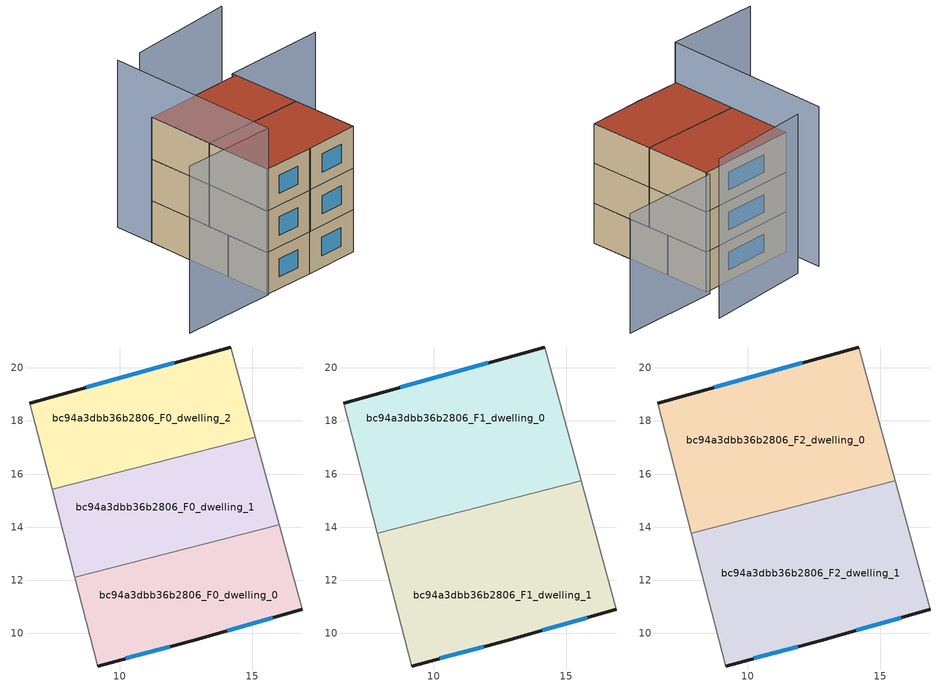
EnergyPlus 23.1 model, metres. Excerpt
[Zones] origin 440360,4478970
bc94a3dbb36b2806_F0_dwelling_0
 floor ground (EU_floor_Construction): 16.01,14.1 16.88,10.91 12.95,9.79 9.17,8.77 8.31,12.11 z0
 wall outside (EU_wall_Construction): 9.17,8.77 12.95,9.79 16.88,10.91 z0:3
 wall to bc94a3dbb36b2806_F0_dwelling_1 (EU_wall_Construction): 16.01,14.1 8.31,12.11 z0:3
 wall adiabatic (EU_wall_Construction): 16.88,10.91 16.01,14.1 / 8.31,12.11 9.17,8.77 z0:3
 window (EU_Window_Construction): 14.05,10.1 15.77,10.59 / 10.23,9.06 11.89,9.5 z0.84:2.16
bc94a3dbb36b2806_F0_dwelling_1
 floor ground (EU_floor_Construction): 15.11,17.39 16.01,14.1 8.31,12.11 7.46,15.42 z0
 wall adiabatic (EU_wall_Construction): 16.01,14.1 15.11,17.39 / 7.46,15.42 8.31,12.11 z0:3
 wall to bc94a3dbb36b2806_F0_dwelling_2 (EU_wall_Construction): 15.11,17.39 7.46,15.42 z0:3
bc94a3dbb36b2806_F0_dwelling_2
 floor ground (EU_floor_Construction): 14.18,20.79 15.11,17.39 7.46,15.42 6.62,18.67 z0
 wall outside (EU_wall_Construction): 14.18,20.79 6.62,18.67 z0:3
 wall adiabatic (EU_wall_Construction): 15.11,17.39 14.18,20.79 / 6.62,18.67 7.46,15.42 z0:3
 window (EU_Window_Construction): 12.06,20.19 8.74,19.27 z0.84:2.16
bc94a3dbb36b2806_F1_dwelling_0
 floor to bc94a3dbb36b2806_F0_dwelling_2 (EU_floor_Construction): 14.18,20.79 15.11,17.39 7.46,15.42 6.62,18.67 z3
 floor to bc94a3dbb36b2806_F0_dwelling_1 (EU_floor_Construction): 15.11,17.39 15.56,15.74 7.88,13.76 7.46,15.42 z3
 wall outside (EU_wall_Construction): 14.18,20.79 6.62,18.67 z3:6
 wall adiabatic (EU_wall_Construction): 15.56,15.74 14.18,20.79 / 6.62,18.67 7.88,13.76 z3:6
 wall to bc94a3dbb36b2806_F1_dwelling_1 (EU_wall_Construction): 7.88,13.76 15.56,15.74 z3:6
 window (EU_Window_Construction): 12.06,20.19 8.74,19.27 z3.84:5.16
bc94a3dbb36b2806_F1_dwelling_1
 floor to bc94a3dbb36b2806_F0_dwelling_0 (EU_floor_Construction): 16,14.1 16.88,10.91 13,9.8 12.95,9.79 9.17,8.77 8.31,12.11 z3
 floor to bc94a3dbb36b2806_F0_dwelling_1 (EU_floor_Construction): 15.56,15.74 16,14.1 8.31,12.11 7.88,13.76 z3
 wall outside (EU_wall_Construction): 9.17,8.77 12.95,9.79 13,9.8 16.88,10.91 z3:6
 wall adiabatic (EU_wall_Construction): 16.88,10.91 15.56,15.74 / 7.88,13.76 9.17,8.77 z3:6
 window (EU_Window_Construction): 14.09,10.11 15.79,10.6 / 10.23,9.06 11.89,9.5 z3.84:5.16
bc94a3dbb36b2806_F2_dwelling_0
 floor to bc94a3dbb36b2806_F1_dwelling_0 (EU_floor_Construction): 14.18,20.79 15.56,15.74 7.88,13.76 6.62,18.67 z6
 wall outside (EU_wall_Construction): 14.18,20.79 6.62,18.67 z6:9
 wall adiabatic (EU_wall_Construction): 15.56,15.74 14.18,20.79 / 6.62,18.67 7.88,13.76 z6:9
 wall to bc94a3dbb36b2806_F2_dwelling_1 (EU_wall_Construction): 7.88,13.76 15.56,15.74 z6:9
 window (EU_Window_Construction): 12.06,20.19 8.74,19.27 z6.84:8.16
 roof outside (EU_roof_Construction): 15.56,15.74 14.18,20.79 6.62,18.67 7.88,13.76 z9
bc94a3dbb36b2806_F2_dwelling_1
 floor to bc94a3dbb36b2806_F1_dwelling_1 (EU_floor_Construction): 15.56,15.74 16.88,10.91 13,9.8 12.95,9.79 9.17,8.77 7.88,13.76 z6
 wall outside (EU_wall_Construction): 9.17,8.77 12.95,9.79 13,9.8 16.88,10.91 z6:9
 wall adiabatic (EU_wall_Construction): 16.88,10.91 15.56,15.74 / 7.88,13.76 9.17,8.77 z6:9
 window (EU_Window_Construction): 14.09,10.11 15.79,10.6 / 10.23,9.06 11.89,9.5 z6.84:8.16
 roof outside (EU_roof_Construction): 16.88,10.91 15.56,15.74 7.88,13.76 9.17,8.77 12.95,9.79 13,9.8 z9
shading: 5.87,21.57 9.19,8.69 / 9.19,8.69 2.2,6.89 / 15.39,24.43 7.59,21.7 z0:12; 16.88,10.91 14.1,21.08 / 14.1,21.08 21.57,23.12 z0:9
[Building]
EU S2 Campaign: North Axis=0; Terrain=City; Solar Distribution=FullExterior
[Site:Location]
Madrid: Latitude=40.5; Longitude=-3.5; Time Zone=1; Elevation=609
[SizingPeriod:WeatherFileDays]
AnnualSizingPeriod: Begin Month=1; Begin Day of Month=1; End Month=12; End Day of Month=31; Day of Week for Start Day=Monday; Use Weather File Daylight Saving Period=No; Use Weather File Rain and Snow Indicators=No
[MATERIAL]
EU_InternalMass_Material: Roughness=MediumRough; Thickness=0.1; Conductivity=1; Density=1800; Specific Heat=900; Thermal Absorptance=0.9; Solar Absorptance=0.7; Visible Absorptance=0.7
[MATERIAL:NOMASS] Roughness=MediumRough; Thermal Absorptance=0.9; Solar Absorptance=0.7; Visible Absorptance=0.7
Name | Thermal Resistance
EU_wall_NoMass; EU_roof_NoMass | 2.16768
EU_floor_NoMass | 1.14339
[WINDOWMATERIAL:SIMPLEGLAZINGSYSTEM]
EU_Window_SimpleGlazing: UFactor=3.23888; Solar Heat Gain Coefficient=0.85; Visible Transmittance=0.85
[CONSTRUCTION]
EU_wall_Construction: EU_wall_NoMass
EU_roof_Construction: EU_roof_NoMass
EU_floor_Construction: EU_floor_NoMass
EU_InternalMass_Construction: EU_InternalMass_Material
EU_Window_Construction: EU_Window_SimpleGlazing
[ZONE] Type=1; Multiplier=1; Ceiling Height=autocalculate; Floor Area=autocalculate; Part of Total Floor Area=Yes
Name | Volume
bc94a3dbb36b2806_F0_dwelling_0 | 81.2113
bc94a3dbb36b2806_F1_dwelling_0; bc94a3dbb36b2806_F2_dwelling_0 | 121.819
bc94a3dbb36b2806_F0_dwelling_1 | 81.2216
bc94a3dbb36b2806_F1_dwelling_1; bc94a3dbb36b2806_F2_dwelling_1 | 121.813
bc94a3dbb36b2806_F0_dwelling_2 | 81.2135
[INTERNALMASS] Construction=EU_InternalMass_Construction
Name | Zone or ZoneList | Surface Area
bc94a3dbb36b2806_F0_dwelling_0_EU_InternalMass | bc94a3dbb36b2806_F0_dwelling_0 | 27.0704
bc94a3dbb36b2806_F0_dwelling_1_EU_InternalMass | bc94a3dbb36b2806_F0_dwelling_1 | 27.0738
bc94a3dbb36b2806_F0_dwelling_2_EU_InternalMass | bc94a3dbb36b2806_F0_dwelling_2 | 27.0712
bc94a3dbb36b2806_F1_dwelling_0_EU_InternalMass | bc94a3dbb36b2806_F1_dwelling_0 | 40.6046
bc94a3dbb36b2806_F1_dwelling_1_EU_InternalMass | bc94a3dbb36b2806_F1_dwelling_1 | 40.6043
bc94a3dbb36b2806_F2_dwelling_0_EU_InternalMass | bc94a3dbb36b2806_F2_dwelling_0 | 40.6046
bc94a3dbb36b2806_F2_dwelling_1_EU_InternalMass | bc94a3dbb36b2806_F2_dwelling_1 | 40.6043
[OTHEREQUIPMENT] Fuel Type=Electricity; Design Level Calculation Method=Watts/Area; Power per Zone Floor Area=1; Fraction Latent=0; Fraction Radiant=0; Fraction Lost=0; Carbon Dioxide Generation Rate=0; EndUse Subcategory=EU_Step8_InternalGains
Name | Zone or ZoneList or Space or SpaceList | Schedule
EU_Step8_InternalGain_bc94a3dbb36b2806_F0_dwelling_0_f000 | bc94a3dbb36b2806_F0_dwelling_0 | EU_Step8_GainSchedule_bc94a3dbb36b2806_F0_dwelling_0_f000
EU_Step8_InternalGain_bc94a3dbb36b2806_F0_dwelling_1_f000 | bc94a3dbb36b2806_F0_dwelling_1 | EU_Step8_GainSchedule_bc94a3dbb36b2806_F0_dwelling_1_f000
EU_Step8_InternalGain_bc94a3dbb36b2806_F0_dwelling_2_f000 | bc94a3dbb36b2806_F0_dwelling_2 | EU_Step8_GainSchedule_bc94a3dbb36b2806_F0_dwelling_2_f000
EU_Step8_InternalGain_bc94a3dbb36b2806_F1_dwelling_0_f000 | bc94a3dbb36b2806_F1_dwelling_0 | EU_Step8_GainSchedule_bc94a3dbb36b2806_F1_dwelling_0_f000
EU_Step8_InternalGain_bc94a3dbb36b2806_F1_dwelling_1_f000 | bc94a3dbb36b2806_F1_dwelling_1 | EU_Step8_GainSchedule_bc94a3dbb36b2806_F1_dwelling_1_f000
EU_Step8_InternalGain_bc94a3dbb36b2806_F2_dwelling_0_f000 | bc94a3dbb36b2806_F2_dwelling_0 | EU_Step8_GainSchedule_bc94a3dbb36b2806_F2_dwelling_0_f000
EU_Step8_InternalGain_bc94a3dbb36b2806_F2_dwelling_1_f000 | bc94a3dbb36b2806_F2_dwelling_1 | EU_Step8_GainSchedule_bc94a3dbb36b2806_F2_dwelling_1_f000
[ZONEVENTILATION:DESIGNFLOWRATE] Schedule=EU_AlwaysOn; Design Flow Rate Calculation Method=AirChanges/Hour; Air Changes per Hour=0.480546; Ventilation Type=Natural; Fan Pressure Rise=0; Fan Total Efficiency=1; Constant Term Coefficient=1; Temperature Term Coefficient=0; Velocity Term Coefficient=0; Velocity Squared Term Coefficient=0; Minimum Indoor Temperature=-100; Maximum Indoor Temperature=100; Delta Temperature=-100; Minimum Outdoor Temperature=-100; Maximum Outdoor Temperature=100; Maximum Wind Speed=40
Name | Zone or ZoneList or Space or SpaceList
EU_ConstantAir_bc94a3dbb36b2806_F0_dwelling_0 | bc94a3dbb36b2806_F0_dwelling_0
EU_ConstantAir_bc94a3dbb36b2806_F0_dwelling_1 | bc94a3dbb36b2806_F0_dwelling_1
EU_ConstantAir_bc94a3dbb36b2806_F0_dwelling_2 | bc94a3dbb36b2806_F0_dwelling_2
EU_ConstantAir_bc94a3dbb36b2806_F1_dwelling_0 | bc94a3dbb36b2806_F1_dwelling_0
EU_ConstantAir_bc94a3dbb36b2806_F1_dwelling_1 | bc94a3dbb36b2806_F1_dwelling_1
EU_ConstantAir_bc94a3dbb36b2806_F2_dwelling_0 | bc94a3dbb36b2806_F2_dwelling_0
EU_ConstantAir_bc94a3dbb36b2806_F2_dwelling_1 | bc94a3dbb36b2806_F2_dwelling_1
[HVACTEMPLATE:THERMOSTAT] Constant Heating Setpoint=20; Constant Cooling Setpoint=50
EU_HeatOnly_bc94a3dbb36b2806_F0_dwelling_0; EU_HeatOnly_bc94a3dbb36b2806_F0_dwelling_1; EU_HeatOnly_bc94a3dbb36b2806_F0_dwelling_2; EU_HeatOnly_bc94a3dbb36b2806_F1_dwelling_0; EU_HeatOnly_bc94a3dbb36b2806_F1_dwelling_1; EU_HeatOnly_bc94a3dbb36b2806_F2_dwelling_0; EU_HeatOnly_bc94a3dbb36b2806_F2_dwelling_1
[HVACTEMPLATE:ZONE:IDEALLOADSAIRSYSTEM] System Availability Schedule=EU_AlwaysOn; Maximum Heating Supply Air Temperature=50; Minimum Cooling Supply Air Temperature=13; Maximum Heating Supply Air Humidity Ratio=0.0156; Minimum Cooling Supply Air Humidity Ratio=0.0077; Heating Limit=NoLimit; Cooling Limit=NoLimit; Heating Availability Schedule=EU_AlwaysOn; Cooling Availability Schedule=EU_CoolingOff; Dehumidification Control Type=ConstantSensibleHeatRatio; Cooling Sensible Heat Ratio=0.7; Dehumidification Setpoint=60; Humidification Control Type=None; Humidification Setpoint=30; Outdoor Air Method=None; Outdoor Air Flow Rate per Person=0.00944; Outdoor Air Flow Rate per Zone Floor Area=0; Outdoor Air Flow Rate per Zone=0; Demand Controlled Ventilation Type=None; Outdoor Air Economizer Type=NoEconomizer; Heat Recovery Type=None; Sensible Heat Recovery Effectiveness=0.7; Latent Heat Recovery Effectiveness=0.65
Name | Template Thermostat
bc94a3dbb36b2806_F0_dwelling_0 | EU_HeatOnly_bc94a3dbb36b2806_F0_dwelling_0
bc94a3dbb36b2806_F0_dwelling_1 | EU_HeatOnly_bc94a3dbb36b2806_F0_dwelling_1
bc94a3dbb36b2806_F0_dwelling_2 | EU_HeatOnly_bc94a3dbb36b2806_F0_dwelling_2
bc94a3dbb36b2806_F1_dwelling_0 | EU_HeatOnly_bc94a3dbb36b2806_F1_dwelling_0
bc94a3dbb36b2806_F1_dwelling_1 | EU_HeatOnly_bc94a3dbb36b2806_F1_dwelling_1
bc94a3dbb36b2806_F2_dwelling_0 | EU_HeatOnly_bc94a3dbb36b2806_F2_dwelling_0
bc94a3dbb36b2806_F2_dwelling_1 | EU_HeatOnly_bc94a3dbb36b2806_F2_dwelling_1
[SIZING:ZONE] Zone Cooling Design Supply Air Temperature Input Method=SupplyAirTemperature; Zone Cooling Design Supply Air Temperature=13; Zone Heating Design Supply Air Temperature Input Method=SupplyAirTemperature; Zone Heating Design Supply Air Temperature=50; Zone Cooling Design Supply Air Humidity Ratio=0.008; Zone Heating Design Supply Air Humidity Ratio=0.008; Cooling Design Air Flow Method=DesignDay; Cooling Design Air Flow Rate=0; Cooling Minimum Air Flow per Zone Floor Area=0.000762; Cooling Minimum Air Flow=0; Cooling Minimum Air Flow Fraction=0.2; Heating Design Air Flow Method=DesignDay; Heating Design Air Flow Rate=0; Heating Maximum Air Flow per Zone Floor Area=0.002032; Heating Maximum Air Flow=0.141576; Heating Maximum Air Flow Fraction=0.3; Account for Dedicated Outdoor Air System=No; Dedicated Outdoor Air System Control Strategy=NeutralSupplyAir; Dedicated Outdoor Air Low Setpoint Temperature for Design=autosize; Dedicated Outdoor Air High Setpoint Temperature for Design=autosize; Zone Load Sizing Method=Sensible Load Only No Latent Load; Zone Latent Cooling Design Supply Air Humidity Ratio Input Method=HumidityRatioDifference; Zone Cooling Design Supply Air Humidity Ratio Difference=0.005; Zone Latent Heating Design Supply Air Humidity Ratio Input Method=HumidityRatioDifference; Zone Humidification Design Supply Air Humidity Ratio Difference=0.005
bc94a3dbb36b2806_F0_dwelling_0; bc94a3dbb36b2806_F0_dwelling_1; bc94a3dbb36b2806_F0_dwelling_2; bc94a3dbb36b2806_F1_dwelling_0; bc94a3dbb36b2806_F1_dwelling_1; bc94a3dbb36b2806_F2_dwelling_0; bc94a3dbb36b2806_F2_dwelling_1
[SCHEDULE:CONSTANT]
Name | Hourly Value
EU_AlwaysOn | 1
EU_CoolingOff | 0
[SCHEDULE:FILE] Column Number=1; Rows to Skip at Top=0; Number of Hours of Data=8760; Column Separator=Comma; Interpolate to Timestep=No; Minutes per Item=60; Adjust Schedule for Daylight Savings=Yes
Name | File
EU_Step8_GainSchedule_bc94a3dbb36b2806_F0_dwelling_0_f000 | ../../schedules/bc94a3dbb36b2806/bc94a3dbb36b2806_F0_dwelling_0_f000_gain.csv
EU_Step8_GainSchedule_bc94a3dbb36b2806_F0_dwelling_1_f000 | ../../schedules/bc94a3dbb36b2806/bc94a3dbb36b2806_F0_dwelling_1_f000_gain.csv
EU_Step8_GainSchedule_bc94a3dbb36b2806_F0_dwelling_2_f000 | ../../schedules/bc94a3dbb36b2806/bc94a3dbb36b2806_F0_dwelling_2_f000_gain.csv
EU_Step8_GainSchedule_bc94a3dbb36b2806_F1_dwelling_0_f000 | ../../schedules/bc94a3dbb36b2806/bc94a3dbb36b2806_F1_dwelling_0_f000_gain.csv
EU_Step8_GainSchedule_bc94a3dbb36b2806_F1_dwelling_1_f000 | ../../schedules/bc94a3dbb36b2806/bc94a3dbb36b2806_F1_dwelling_1_f000_gain.csv
EU_Step8_GainSchedule_bc94a3dbb36b2806_F2_dwelling_0_f000 | ../../schedules/bc94a3dbb36b2806/bc94a3dbb36b2806_F2_dwelling_0_f000_gain.csv
EU_Step8_GainSchedule_bc94a3dbb36b2806_F2_dwelling_1_f000 | ../../schedules/bc94a3dbb36b2806/bc94a3dbb36b2806_F2_dwelling_1_f000_gain.csv
